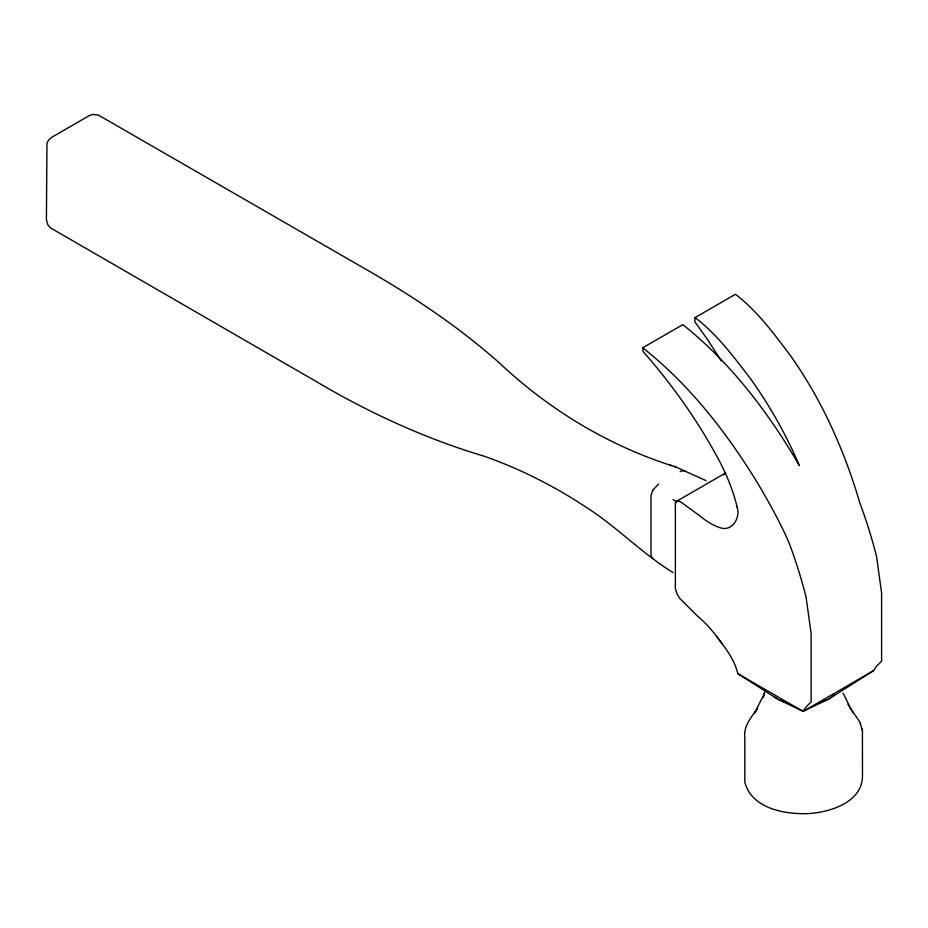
<?xml version="1.0" encoding="UTF-8"?>
<svg xmlns="http://www.w3.org/2000/svg" width="928" height="928" viewBox="0 0 928 928"><rect width="100%" height="100%" fill="white"/><g stroke="black" fill="none" stroke-linecap="round" stroke-linejoin="round"><path stroke-width="1.39" d="M835.42 435.708C823.136 407.52 808.079 380.538 790.308 355.424C773.882 333.651 757.202 310.845 735.44 294.269L695.06 317.585L694.759 321.703L707.356 339.242L721.311 360.969M765.217 690.838L763.129 697.578L764.428 693.541L754.464 713.156L757.584 708.308C751.483 717.077 743.258 726.218 744.813 737.783L744.813 781.886C751.181 808.508 784.763 814.482 808.068 813.601C830.131 812.371 862.947 802.175 862.472 775.263L862.425 730.533L859.815 721.984L850.129 707.774M725.754 472.886L677.069 501.004L675.503 503.289A8.828 4.025 68.7 0 0 675.375 506.328L675.375 585.835A8.828 4.025 68.7 0 0 675.503 589.094L677.069 594.048L679.795 598.421L697.473 616.076A112.984 51.585 68.7 0 1 716.439 636.109C725.046 647.663 734.5 659.251 737.772 673.647L777.884 699.236L803.091 711.37L805.933 707.101L811.13 701.858L811.13 633.708L806.084 597.156A338.407 195.379 60 0 0 789.287 543.448L784.647 532.927A352.501 181.122 55.1 0 0 756.494 481.272C725.824 431.427 688.796 384.122 642.721 347.803L682.822 324.649C730.742 362.778 768.72 412.821 799.391 465.636C786.225 434.942 769.857 405.617 750.334 378.508C733.735 356.816 716.892 334.126 695.06 317.585M819.923 702.693L828.89 698.946L873.561 670.677L876.403 666.408L881.6 661.165L881.6 593.027L876.554 556.475A338.407 195.379 60 0 0 859.757 502.767A351.468 223.022 65.5 0 0 835.409 435.708M653.196 489.74L658.52 484.091M723.805 474.753L724.977 473.384M834.585 694.55L828.89 698.946L803.091 711.37L737.772 673.647M803.091 711.37L873.561 670.677M680.108 471.633L682.057 470.798L685.432 471.122M677.069 501.004L680.572 501.793L699.608 515.736A112.427 51.33 68.7 0 0 720.464 527.835C732.389 531.802 740.683 517.418 737.099 507.129M706.022 480.623L675.735 466.935L669.691 465.044L671.257 465.531C607.295 444.918 548.564 409.225 499.705 363.208C458.107 326.308 411.649 295.336 363.393 267.867L98.484 115.13L92.812 114.422L89.158 115.687L51.759 137.286L48.813 139.803L46.98 143.121L46.4 219.6L47.885 224.901L50.39 227.824L315.346 381.014C368.462 412.519 424.908 438.55 484.172 456.216C519.494 468.652 553.181 485.564 584.454 506.143C615.902 525.816 641.503 553.158 673.102 572.611M674.204 466.448L675.735 466.935M788.069 703.331L777.884 699.236L773.882 696.476M673.09 499.624L676.628 501.92M716.439 636.109L722.193 643.997M847.983 704.271L853.087 712.576M850.802 708.864L843.076 693.077M860.407 723.295L860.616 724.014M862.077 729.095L862.286 729.837M642.721 347.803L643.081 351.55C671.884 384.146 697.148 419.92 717.889 458.177A129.352 66.468 55.1 0 1 737.145 507.14M653.196 558.737A10.8 6.229 -60 0 1 650.992 553.807L650.992 497.211A10.788 6.229 -60 0 1 653.196 489.74"/></g></svg>
